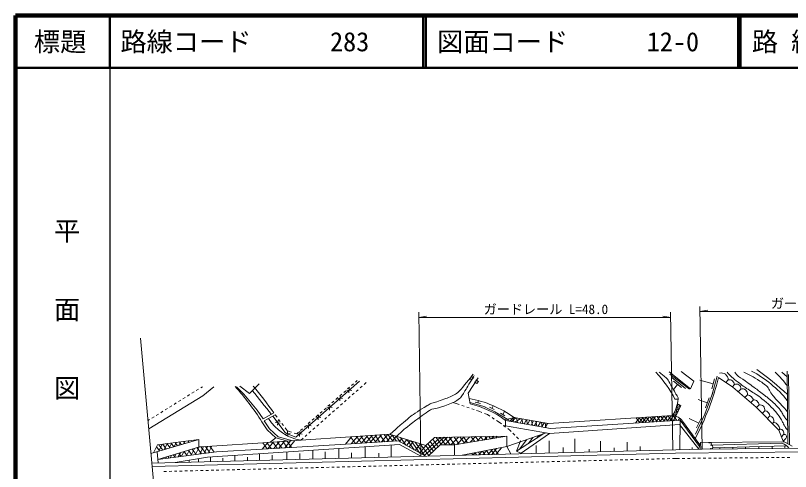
# Model space of a CAD drawing. Units: millimetres, scale not verified. Extents: x 40000 to 680000, y 20000 to 380000.
# Drawn here: x 40000 to 187751, y 293018 to 380000 of the extents above; entities that cross this region are included whole.
import ezdxf
from ezdxf.enums import TextEntityAlignment as Align

# ---------------------------------------------------------------- set-up
doc = ezdxf.new("R2010")
doc.units = ezdxf.units.MM
doc.header["$LTSCALE"] = 1000
for name, color, linetype, lineweight in [('M-STR-HTXT', 7, 'Continuous', 13), ('M-TTL', 2, 'Continuous', 140), ('M-TTL-BAND', 7, 'Continuous', 25), ('M-TTL-LINE', 7, 'Continuous', 50), ('M-TTL-TXT', 7, 'Continuous', 13), ('M-WORK', 1, 'Continuous', 13)]:
    doc.layers.add(name, color=color, linetype=linetype, lineweight=lineweight)
doc.styles.add('@ＭＳ ゴシック', font='')
doc.styles.add('ＭＳ ゴシック', font='')
doc.styles.get('@ＭＳ ゴシック').set_extended_font_data('@MS Gothic')
doc.styles.get('ＭＳ ゴシック').set_extended_font_data('MS Gothic')

msp = doc.modelspace()

# ---------------------------------------------------------------- linework, layer by layer
at = {"layer": 'M-STR-HTXT'}
for p, q in [((170476, 324479), (170890, 297290)), ((171991, 323764), (170491, 323514)), ((116866, 323420), (117275, 295930)), ((118381, 322657), (116881, 322407)), ((116881, 322407), (164918, 322407)), ((163418, 322657), (164918, 322407)), ((164903, 323420), (165293, 297148)), ((170491, 323514), (222436, 323514))]:
    msp.add_line(p, q, dxfattribs=at)
at = {"layer": 'M-TTL'}
for p, q in [((40000, 380000), (40000, 20000)), ((680000, 380000), (40000, 380000))]:
    msp.add_line(p, q, dxfattribs=at)
at = {"layer": 'M-TTL-BAND'}
msp.add_line((58000, 370000), (58000, 20000), dxfattribs=at)
at = {"layer": 'M-TTL-LINE'}
for p, q in [((58000, 380000), (58000, 370000)), ((117750, 380000), (117750, 370000)), ((118250, 380000), (118250, 370000)), ((177750, 380000), (177750, 370000)), ((178250, 380000), (178250, 370000)), ((40000, 370000), (680000, 370000))]:
    msp.add_line(p, q, dxfattribs=at)
at = {"layer": 'M-WORK'}
for p, q in [((63849, 318424), (66346, 290467)), ((187137, 311093), (186113, 311978)), ((187126, 312175), (187274, 298284)), ((104827, 310078), (105169, 310379)), ((126606, 310754), (127073, 310430)), ((127368, 310808), (126903, 311130)), ((128243, 310200), (127778, 310523)), ((164773, 311608), (168473, 308718)), ((165099, 310935), (167738, 308873)), ((173030, 309732), (170486, 310423)), ((173293, 310697), (172768, 308767)), ((173772, 311205), (172772, 307523)), ((175399, 310021), (175890, 310530)), ((187385, 311537), (187529, 298138)), ((75324, 308999), (75637, 309194)), ((93440, 299576), (105559, 310252)), ((103326, 308756), (103701, 309087)), ((103638, 309031), (103575, 308033)), ((104076, 309417), (104451, 309748)), ((105698, 308947), (106074, 309278)), ((106449, 309608), (106869, 309978)), ((127484, 310145), (127950, 309822)), ((127950, 309822), (128243, 310200)), ((165426, 310260), (167002, 309029)), ((166214, 309645), (165441, 308655)), ((176664, 309190), (177034, 309573)), ((72778, 307412), (73202, 307676)), ((73627, 307941), (74051, 308205)), ((74475, 308470), (74900, 308734)), ((101881, 307483), (101817, 306485)), ((101825, 307434), (102200, 307764)), ((102575, 308095), (102951, 308425)), ((103107, 308563), (104105, 308500)), ((104198, 307625), (104573, 307956)), ((104948, 308286), (105323, 308617)), ((172939, 308058), (171419, 303929)), ((177783, 308241), (178275, 308750)), ((179049, 307143), (179541, 307652)), ((70232, 305825), (70657, 306089)), ((71081, 306354), (71505, 306618)), ((71929, 306883), (72354, 307147)), ((100324, 306112), (100699, 306442)), ((101075, 306773), (101450, 307103)), ((101350, 307015), (102348, 306952)), ((101947, 305642), (102322, 305973)), ((102697, 306303), (103072, 306634)), ((103447, 306964), (103823, 307295)), ((124171, 305944), (123355, 306156)), ((124603, 305798), (124171, 305944)), ((129552, 305384), (126641, 306164)), ((128625, 305974), (127664, 306232)), ((128145, 306103), (128263, 306542)), ((165729, 306840), (166363, 306840)), ((166360, 304602), (166229, 305928)), ((171869, 306108), (170121, 306751)), ((172215, 307046), (171524, 305169)), ((180185, 306159), (180676, 306668)), ((67686, 304238), (68111, 304502)), ((68535, 304767), (68959, 305031)), ((69384, 305296), (69808, 305560)), ((98073, 304129), (98448, 304459)), ((98823, 304790), (99199, 305120)), ((99380, 305280), (100378, 305217)), ((99574, 305451), (99949, 305781)), ((99911, 305748), (99848, 304750)), ((100446, 304320), (100821, 304651)), ((101196, 304981), (101571, 305312)), ((125550, 305477), (125077, 305637)), ((126497, 305156), (126024, 305316)), ((127444, 304835), (126971, 304995)), ((128350, 304528), (127918, 304674)), ((128921, 304292), (128350, 304528)), ((132046, 304091), (129269, 305445)), ((131249, 304846), (130355, 305283)), ((130802, 305064), (131050, 305572)), ((134060, 302837), (131384, 304382)), ((132887, 303895), (133233, 304495)), ((165502, 304195), (166340, 304557)), ((165766, 303610), (165675, 304533)), ((165740, 304672), (166551, 305022)), ((165931, 305129), (166762, 305488)), ((166076, 303974), (165956, 305195)), ((166083, 305570), (166547, 305770)), ((166645, 305230), (166593, 305747)), ((181261, 305217), (181753, 305726)), ((182353, 304104), (182845, 304614)), ((65252, 302720), (65565, 302915)), ((65989, 303180), (66413, 303444)), ((66838, 303709), (67262, 303973)), ((87190, 303071), (89281, 304184)), ((89862, 303357), (89517, 303806)), ((90470, 302563), (90166, 302960)), ((96572, 302807), (96948, 303137)), ((97235, 303391), (98233, 303328)), ((97323, 303468), (97698, 303798)), ((97766, 303858), (97703, 302860)), ((98945, 302998), (99320, 303329)), ((99695, 303659), (100071, 303990)), ((129955, 303867), (129384, 304102)), ((130443, 303556), (129955, 303867)), ((131286, 303019), (130864, 303288)), ((133318, 303646), (132456, 304144)), ((133230, 302881), (135212, 303307)), ((135067, 303333), (134171, 302609)), ((135418, 303271), (134578, 302537)), ((134803, 303517), (135003, 302462)), ((141629, 302173), (135067, 303333)), ((136321, 303111), (135179, 302431)), ((135504, 303256), (135677, 302343)), ((136645, 303054), (136193, 302252)), ((136521, 303076), (136695, 302163)), ((137421, 302917), (136969, 302114)), ((137421, 302917), (137594, 302004)), ((165196, 303681), (141629, 302173)), ((158210, 302257), (158931, 303280)), ((158330, 303241), (159010, 302308)), ((158876, 302299), (159598, 303323)), ((158931, 303280), (159610, 302346)), ((159522, 302341), (160243, 303364)), ((159539, 303319), (160219, 302385)), ((160066, 302375), (160787, 303399)), ((160246, 303364), (160925, 302430)), ((160821, 302424), (161542, 303447)), ((160979, 303411), (161658, 302477)), ((161321, 302456), (162042, 303479)), ((161642, 303453), (162321, 302520)), ((162128, 302507), (162849, 303531)), ((162312, 303496), (162992, 302562)), ((162877, 302555), (163598, 303578)), ((163002, 303540), (163681, 302607)), ((163576, 302600), (164298, 303623)), ((163697, 303585), (164376, 302651)), ((164248, 302643), (164969, 303666)), ((164411, 303630), (165090, 302697)), ((164753, 302675), (165451, 303666)), ((165203, 303691), (166129, 304091)), ((165355, 302714), (165949, 303556)), ((165414, 303670), (165383, 303984)), ((165402, 303671), (166066, 302759)), ((166341, 302777), (166631, 303188)), ((170273, 302244), (168452, 303101)), ((171508, 304094), (169635, 300113)), ((170699, 303149), (169847, 301339)), ((183338, 303102), (183829, 303611)), ((89492, 302400), (90483, 302270)), ((89922, 301839), (90053, 302831)), ((91078, 301769), (90774, 302166)), ((95072, 301485), (95447, 301815)), ((95391, 301766), (96389, 301703)), ((95822, 302146), (96197, 302476)), ((95922, 302234), (95858, 301236)), ((97444, 301676), (97819, 302007)), ((98195, 302337), (98570, 302668)), ((132195, 302440), (131708, 302750)), ((132643, 302100), (132195, 302440)), ((133440, 301496), (133041, 301798)), ((141831, 300269), (133045, 301822)), ((133414, 302743), (133414, 301757)), ((142023, 301221), (133414, 302743)), ((138035, 302808), (137583, 302006)), ((138756, 302681), (138304, 301878)), ((138361, 302751), (138535, 301838)), ((139374, 302572), (138921, 301769)), ((139207, 302601), (139380, 301688)), ((140072, 302448), (139620, 301646)), ((140257, 302416), (140431, 301503)), ((140793, 302321), (140340, 301518)), ((140954, 302292), (141127, 301379)), ((141440, 302206), (140988, 301404)), ((166713, 302801), (166656, 297183)), ((170493, 298104), (167148, 302631)), ((184282, 302139), (184580, 302448)), ((91726, 300922), (91382, 301372)), ((91397, 300143), (92392, 300239)), ((92165, 300653), (91726, 300922)), ((91942, 299694), (91846, 300689)), ((92646, 300498), (92165, 300653)), ((93604, 300192), (93122, 300346)), ((93604, 300192), (93946, 300493)), ((93646, 300229), (94644, 300166)), ((94177, 300697), (94113, 299699)), ((94321, 300824), (94696, 301154)), ((95193, 299693), (95568, 300024)), ((95944, 300354), (96319, 300685)), ((96694, 301015), (97069, 301346)), ((108824, 299950), (107634, 298530)), ((109753, 300012), (108559, 298587)), ((109442, 299991), (110384, 298697)), ((110962, 300092), (109762, 298660)), ((110299, 300048), (111244, 298750)), ((111807, 299967), (110763, 298720)), ((110962, 300092), (111910, 298790)), ((111807, 299967), (112632, 298834)), ((134286, 300855), (133838, 301194)), ((134466, 300674), (134286, 300855)), ((135170, 299963), (134818, 300318)), ((135496, 296927), (140754, 300239)), ((185520, 300878), (185736, 301102)), ((186016, 299644), (186405, 300048)), ((69816, 298461), (69322, 297473)), ((70639, 298572), (70224, 297743)), ((70457, 298548), (70896, 297944)), ((71462, 298683), (71126, 298012)), ((71253, 298655), (71615, 298158)), ((72285, 298795), (72028, 298282)), ((72050, 298763), (72333, 298373)), ((72846, 298871), (73052, 298588)), ((73107, 298906), (72930, 298552)), ((74948, 299155), (74948, 297665)), ((87128, 298510), (77423, 297866)), ((88084, 298574), (86998, 297278)), ((94398, 298993), (87128, 298510)), ((87128, 298510), (87982, 297338)), ((87897, 298561), (88754, 297385)), ((89205, 298648), (88114, 297346)), ((89618, 299421), (88546, 298605)), ((89046, 298638), (89908, 297453)), ((90331, 298723), (89235, 297414)), ((89881, 298693), (90746, 297504)), ((91313, 298788), (90211, 297473)), ((90937, 298763), (91805, 297570)), ((92429, 298862), (91321, 297540)), ((91771, 298819), (92643, 297621)), ((93282, 298919), (92170, 297592)), ((103875, 299622), (94398, 298993)), ((94398, 298993), (94818, 299363)), ((104061, 299634), (102896, 298243)), ((103875, 299622), (104795, 298358)), ((105183, 299709), (104012, 298311)), ((106134, 299772), (104958, 298368)), ((105024, 299698), (105942, 298437)), ((105858, 299754), (106786, 298479)), ((107115, 299837), (105934, 298427)), ((107970, 299894), (106785, 298479)), ((106914, 299824), (107846, 298543)), ((107749, 299879), (108684, 298594)), ((108546, 299932), (109484, 298643)), ((112593, 299725), (111804, 298783)), ((112593, 299725), (113385, 298637)), ((113740, 299373), (113208, 298737)), ((113386, 299482), (114430, 298048)), ((114602, 299108), (113944, 298322)), ((115286, 298898), (114527, 297993)), ((114602, 299108), (116032, 297144)), ((115887, 298714), (115040, 297703)), ((115410, 298860), (117097, 296543)), ((116197, 298619), (118133, 295958)), ((120933, 299527), (117489, 296321)), ((121712, 299543), (118023, 296109)), ((119084, 298746), (120130, 297309)), ((119543, 299169), (120588, 297733)), ((120197, 299512), (121231, 298091)), ((120933, 299527), (121978, 298091)), ((122363, 299557), (120974, 298091)), ((121801, 299545), (122859, 298091)), ((123266, 299575), (121859, 298091)), ((122679, 299563), (123747, 298096)), ((124446, 299600), (123016, 298091)), ((123631, 299583), (124606, 298243)), ((125543, 299622), (124165, 298167)), ((124702, 299605), (125574, 298408)), ((125389, 299619), (126194, 298513)), ((126615, 299644), (125418, 298381)), ((127690, 299667), (126675, 298595)), ((126896, 299650), (127555, 298745)), ((127690, 299667), (128272, 298867)), ((128843, 299690), (128023, 298825)), ((128666, 299687), (129153, 299018)), ((129964, 299713), (129334, 299048)), ((129508, 299704), (129913, 299147)), ((130208, 299719), (130545, 299255)), ((131129, 299738), (130695, 299280)), ((131027, 299735), (131285, 299381)), ((131858, 299753), (131549, 299426)), ((133687, 299790), (133687, 297766)), ((135874, 299253), (135522, 299608)), ((137430, 299075), (136167, 297350)), ((136406, 298717), (136226, 298898)), ((138622, 299492), (137811, 298385)), ((139784, 299899), (139416, 299396)), ((141736, 298886), (141736, 296551)), ((146644, 299274), (146644, 296675)), ((151507, 298788), (151507, 296799)), ((156595, 298593), (156595, 296928)), ((170277, 297275), (170609, 298550)), ((186554, 298695), (170609, 298550)), ((170609, 298550), (170641, 297284)), ((186349, 298812), (186841, 299321)), ((188041, 297845), (186349, 298812)), ((65974, 294629), (170890, 297290)), ((66907, 297727), (67490, 296926)), ((67974, 298212), (67302, 296869)), ((67352, 298128), (68095, 297106)), ((68067, 298225), (68741, 297299)), ((68935, 298342), (68356, 297184)), ((68864, 298332), (69459, 297514)), ((69660, 298440), (70178, 297729)), ((73165, 297129), (72610, 296020)), ((72969, 297071), (73638, 296152)), ((74132, 297420), (73488, 296133)), ((73687, 297286), (74438, 296255)), ((75034, 297690), (74307, 296238)), ((74610, 297563), (75467, 296387)), ((75836, 297761), (75127, 296343)), ((75364, 297730), (76267, 296489)), ((76630, 297814), (75947, 296448)), ((76199, 297785), (77067, 296592)), ((77423, 297866), (76766, 296553)), ((77033, 297840), (77867, 296694)), ((86998, 297278), (78303, 296750)), ((86998, 297278), (92643, 297621)), ((102896, 298243), (92643, 297621)), ((96685, 297078), (96685, 295408)), ((101614, 297399), (101614, 295533)), ((106663, 297729), (106663, 295661)), ((111594, 298050), (111594, 295786)), ((117239, 298298), (116195, 297052)), ((118257, 297986), (117064, 296561)), ((117105, 298340), (118771, 296051)), ((118140, 298022), (119251, 296495)), ((118616, 298315), (119663, 296877)), ((123718, 298091), (123718, 296094)), ((129814, 297025), (129150, 296232)), ((129772, 297017), (130322, 296261)), ((130918, 297236), (130097, 296256)), ((130646, 297184), (131299, 296286)), ((131728, 297391), (130791, 296273)), ((131296, 297308), (132027, 296305)), ((132639, 297565), (131573, 296293)), ((133687, 297766), (134441, 296366)), ((139256, 297999), (139256, 296488)), ((144384, 297621), (144384, 296618)), ((149382, 297304), (149382, 296745)), ((154155, 297523), (154155, 296866)), ((159098, 297790), (159098, 296991)), ((165836, 296522), (218855, 297053)), ((169009, 297622), (169009, 297243)), ((204326, 297595), (170890, 297290)), ((186129, 298412), (172698, 298026)), ((187018, 297915), (172865, 297508)), ((174279, 297549), (174279, 297321)), ((176742, 297620), (176742, 297344)), ((179187, 297690), (179187, 297366)), ((181700, 297762), (181700, 297389)), ((184229, 297835), (184229, 297412)), ((186691, 297906), (186691, 297434)), ((66031, 293990), (165836, 296522)), ((66995, 296777), (67184, 294660)), ((68810, 295823), (68655, 295513)), ((69061, 295898), (69282, 295594)), ((69713, 296094), (69475, 295619)), ((70087, 296206), (70426, 295740)), ((70615, 296364), (70294, 295724)), ((71434, 296610), (71038, 295819)), ((71114, 296514), (71570, 295887)), ((72110, 296813), (71652, 295898)), ((72140, 296822), (72714, 296034)), ((77160, 295805), (77160, 294913)), ((79539, 295552), (79539, 294973)), ((81805, 296108), (81805, 295031)), ((84227, 295737), (84227, 295092)), ((86522, 296415), (86522, 295150)), ((88954, 296145), (88954, 295212)), ((91744, 296756), (91744, 295283)), ((94223, 296450), (94223, 295346)), ((99048, 296768), (99048, 295468)), ((104059, 296585), (104059, 295595)), ((109277, 296490), (109277, 295727)), ((126967, 296481), (127184, 296182)), ((127617, 296605), (127264, 296184)), ((127603, 296602), (127896, 296200)), ((128291, 296734), (128666, 296219)), ((128879, 296846), (128347, 296211)), ((129008, 296871), (129467, 296240)), ((165927, 295501), (166612, 295508)), ((167112, 295513), (167612, 295518)), ((168112, 295523), (168612, 295528)), ((169112, 295533), (169612, 295538)), ((170112, 295543), (170612, 295548)), ((171112, 295553), (171612, 295558)), ((172112, 295563), (172612, 295568)), ((173112, 295573), (173612, 295578)), ((174112, 295583), (174612, 295588)), ((175112, 295593), (175612, 295598)), ((176112, 295603), (176612, 295608)), ((177112, 295613), (177612, 295618)), ((178112, 295623), (178612, 295628)), ((179112, 295633), (179612, 295638)), ((180112, 295643), (180612, 295648)), ((181112, 295653), (181612, 295658)), ((182112, 295663), (182612, 295668)), ((183112, 295673), (183612, 295678)), ((184112, 295683), (184612, 295688)), ((185112, 295693), (185612, 295698)), ((186111, 295703), (186611, 295708)), ((187111, 295713), (187611, 295718)), ((73101, 295187), (73101, 294810)), ((74909, 295488), (74909, 294856)), ((107277, 294013), (107777, 294026)), ((108277, 294039), (108777, 294051)), ((109277, 294064), (109777, 294077)), ((110277, 294089), (110776, 294102)), ((111276, 294115), (111776, 294127)), ((112276, 294140), (112776, 294153)), ((113276, 294165), (113775, 294178)), ((114275, 294191), (114775, 294203)), ((115275, 294216), (115775, 294229)), ((116275, 294242), (116774, 294254)), ((117274, 294267), (117774, 294280)), ((118274, 294292), (118774, 294305)), ((119274, 294318), (119773, 294330)), ((120273, 294343), (120773, 294356)), ((121273, 294368), (121773, 294381)), ((122273, 294394), (122773, 294406)), ((123272, 294419), (123772, 294432)), ((124272, 294444), (124772, 294457)), ((125272, 294470), (125772, 294482)), ((126271, 294495), (126771, 294508)), ((127271, 294520), (127771, 294533)), ((128271, 294546), (128771, 294558)), ((129270, 294571), (129770, 294584)), ((130270, 294597), (130770, 294609)), ((131270, 294622), (131770, 294635)), ((132269, 294647), (132769, 294660)), ((133269, 294673), (133769, 294685)), ((134269, 294698), (134769, 294711)), ((135268, 294723), (135768, 294736)), ((136268, 294749), (136768, 294761)), ((137268, 294774), (137768, 294787)), ((138268, 294799), (138767, 294812)), ((139267, 294825), (139767, 294837)), ((140267, 294850), (140767, 294863)), ((141267, 294875), (141766, 294888)), ((142266, 294901), (142766, 294913)), ((143266, 294926), (143766, 294939)), ((144266, 294952), (144765, 294964)), ((145265, 294977), (145765, 294990)), ((146265, 295002), (146765, 295015)), ((147265, 295028), (147764, 295040)), ((148264, 295053), (148764, 295066)), ((149264, 295078), (149764, 295091)), ((150264, 295104), (150764, 295116)), ((151263, 295129), (151763, 295142)), ((152263, 295154), (152763, 295167)), ((153263, 295180), (153763, 295192)), ((154262, 295205), (154762, 295218)), ((155262, 295230), (155762, 295243)), ((156262, 295256), (156762, 295268)), ((157261, 295281), (157761, 295294)), ((158261, 295307), (158761, 295319)), ((159261, 295332), (159761, 295345)), ((160260, 295357), (160760, 295370)), ((161260, 295383), (161760, 295395)), ((162260, 295408), (162760, 295421)), ((163259, 295433), (163759, 295446)), ((164259, 295459), (164759, 295471)), ((165259, 295484), (165927, 295501)), ((68290, 293024), (68790, 293037)), ((69290, 293050), (69790, 293062)), ((70289, 293075), (70789, 293088)), ((71289, 293100), (71789, 293113)), ((72289, 293126), (72789, 293138)), ((73288, 293151), (73788, 293164)), ((74288, 293177), (74788, 293189)), ((75288, 293202), (75788, 293215)), ((76287, 293227), (76787, 293240)), ((77287, 293253), (77787, 293265)), ((78287, 293278), (78787, 293291)), ((79286, 293303), (79786, 293316)), ((80286, 293329), (80786, 293341)), ((81286, 293354), (81786, 293367)), ((82286, 293379), (82785, 293392)), ((83285, 293405), (83785, 293417)), ((84285, 293430), (84785, 293443)), ((85285, 293455), (85784, 293468)), ((86284, 293481), (86784, 293493)), ((87284, 293506), (87784, 293519)), ((88284, 293532), (88783, 293544)), ((89283, 293557), (89783, 293570)), ((90283, 293582), (90783, 293595)), ((91283, 293608), (91782, 293620)), ((92282, 293633), (92782, 293646)), ((93282, 293658), (93782, 293671)), ((94282, 293684), (94782, 293696)), ((95281, 293709), (95781, 293722)), ((96281, 293734), (96781, 293747)), ((97281, 293760), (97781, 293772)), ((98280, 293785), (98780, 293798)), ((99280, 293810), (99780, 293823)), ((100280, 293836), (100780, 293848)), ((101279, 293861), (101779, 293874)), ((102279, 293887), (102779, 293899)), ((103279, 293912), (103779, 293925)), ((104278, 293937), (104778, 293950)), ((105278, 293963), (105778, 293975)), ((106278, 293988), (106778, 294001))]:
    msp.add_line(p, q, dxfattribs=at)
for points in [[(166925, 312110), (169320, 310221), (168662, 308804), (164598, 312009)], [(128220, 310865), (126331, 307984), (126685, 305907)], [(188041, 297845), (186349, 298812), (185520, 300878), (181207, 305273), (176768, 309121), (174029, 310921)], [(65392, 301147), (75716, 307424), (77817, 309148)], [(82749, 309309), (84591, 307916), (86456, 309734)], [(166190, 305948), (166826, 305631), (165895, 303573)], [(92866, 298891), (90057, 299624), (88421, 301175), (87426, 302693), (89517, 303806)], [(89049, 303557), (91433, 300452), (91973, 300147), (93440, 299576)], [(91898, 298827), (89618, 299421), (87983, 300973), (86988, 302491)], [(136195, 296410), (141831, 300269), (166565, 301986), (170277, 297275)], [(170412, 297794), (166713, 302801), (142023, 301221)], [(118680, 295966), (120974, 298091), (123718, 298091), (133687, 299790), (119910, 299506), (118257, 297986), (111321, 300116), (103875, 299622)], [(125132, 296130), (133687, 297766), (141173, 300385)], [(65814, 296424), (74948, 299155), (67090, 298093), (66333, 296580)], [(102896, 298243), (112998, 298856), (118143, 295952)], [(136371, 296531), (135496, 296927), (136219, 298651)], [(77423, 297866), (75108, 297713), (67125, 295317), (78303, 296750)], [(117275, 295930), (113189, 298154), (76592, 295768), (70430, 294742)]]:
    msp.add_lwpolyline(points, dxfattribs=at)
for centre, radius, start, end in [((145416, 296203), 22929, 27.63776, 43.33716), ((174550, 310485), 1341, 1.93503, 104.47242), ((169514, 292084), 22821, 39.2488, 61.6981), ((147449, 265212), 58151, 46.91125, 54.34129), ((172141, 298129), 18748, 36.78658, 47.44971), ((122841, 323867), 52800, 332.30168, 345.82871), ((176018, 309521), 1017, 2.94368, 97.23338), ((42943, 274398), 52240, 32.5308, 41.83406), ((52849, 279912), 41420, 33.99486, 44.97124), ((19504, 254334), 85755, 35.54235, 39.88187), ((177465, 308876), 820, 351.1693, 121.67261), ((-306187, -9469), 504205, 38.42988, 39.09106), ((178577, 307820), 978, 350.14073, 108.0073), ((179382, 306323), 1339, 14.93254, 83.21549), ((122517, 285543), 21771, 54.7985, 79.43638), ((122743, 288785), 17570, 52.60202, 77.03447), ((158784, 307843), 7645, 327.01246, 352.46044), ((180750, 305666), 1004, 3.41826, 94.22699), ((181903, 304781), 956, 349.88519, 99.04969), ((182744, 303530), 1088, 4.24107, 84.69381), ((95947, 307981), 9121, 212.20211, 260.22181), ((165193, 301335), 2345, 33.5476, 89.9181), ((183563, 302615), 1031, 350.701, 75.06781), ((184167, 300924), 1579, 6.46508, 74.82861), ((185722, 300354), 748, 335.89231, 88.92013), ((186578, 299658), 427, 307.9988, 113.83596), ((172413, 298279), 257, 285.97604, 142.84591), ((172004, 298590), 257, 322.84595, 354.54991), ((172580, 297702), 344, 249.41096, 106.28089), ((172370, 297139), 257, 40.54697, 69.71584), ((185322, 295924), 2615, 35.45709, 72.04455)]:
    msp.add_arc(centre, radius, start, end, dxfattribs=at)
for points, knots in [([(162734, 311990), (162872, 311861), (163297, 311486), (163442, 311366), (163577, 311253), (164005, 310945), (164133, 310826), (164205, 310759), (164387, 310523), (164437, 310438), (164745, 309915), (165625, 308321), (165921, 307790), (166003, 307643), (166274, 307209), (166326, 307048), (166340, 307004), (166353, 306927), (166363, 306840)], [0, 0, 0, 0, 1, 1, 1, 2, 2, 2, 3, 3, 3, 4, 4, 4, 5, 5, 5, 6, 6, 6, 6]), ([(175666, 311947), (175876, 311703), (176555, 311014), (176796, 310800), (177025, 310598), (177767, 310057), (178011, 309873), (178199, 309730), (178759, 309297), (178955, 309165), (179363, 308888), (180619, 308105), (181029, 307832), (181218, 307707), (181772, 307311), (181950, 307171), (182263, 306926), (183191, 306175), (183485, 305906), (183738, 305675), (184455, 304933), (184682, 304675), (184921, 304404), (185601, 303558), (185810, 303264), (185916, 303113), (186170, 302620), (186255, 302456), (186334, 302307), (186546, 301845), (186629, 301698), (186695, 301579), (186917, 301237), (187002, 301131), (187045, 301079), (187150, 300973), (187246, 300881)], [0, 0, 0, 0, 1, 1, 1, 2, 2, 2, 3, 3, 3, 4, 4, 4, 5, 5, 5, 6, 6, 6, 7, 7, 7, 8, 8, 8, 9, 9, 9, 10, 10, 10, 11, 11, 11, 12, 12, 12, 12]), ([(177127, 311956), (177247, 311770), (177696, 311270), (177869, 311130), (178162, 310893), (179133, 310306), (179441, 310088), (179859, 309791), (181086, 308863), (181495, 308553), (181842, 308291), (182880, 307503), (183219, 307231), (183480, 307021), (184248, 306373), (184494, 306145), (184731, 305924), (185415, 305233), (185627, 304988), (185733, 304865), (185993, 304451), (186079, 304314), (186161, 304181), (186385, 303771), (186467, 303639), (186516, 303559), (186678, 303325), (186737, 303251), (186829, 303134), (187044, 302873), (187228, 302653)], [0, 0, 0, 0, 1, 1, 1, 2, 2, 2, 3, 3, 3, 4, 4, 4, 5, 5, 5, 6, 6, 6, 7, 7, 7, 8, 8, 8, 9, 9, 9, 10, 10, 10, 10]), ([(178831, 311949), (179203, 311788), (180294, 311249), (180649, 311052), (180982, 310867), (181948, 310254), (182264, 310040), (182457, 309910), (183015, 309485), (183192, 309332), (183266, 309268), (183456, 309041), (183512, 308961), (183568, 308882), (183704, 308625), (183748, 308539), (183798, 308443), (183929, 308144), (183984, 308050), (184041, 307954), (184231, 307678), (184305, 307595), (184876, 306948), (186619, 305030), (187209, 304399)], [0, 0, 0, 0, 1, 1, 1, 2, 2, 2, 3, 3, 3, 4, 4, 4, 5, 5, 5, 6, 6, 6, 7, 7, 7, 8, 8, 8, 8]), ([(127250, 311581), (126767, 310932), (125238, 309049), (124703, 308444), (124565, 308288), (124071, 307896), (123894, 307786), (123637, 307628), (122824, 307226), (122544, 307112), (122064, 306915), (120592, 306400), (120099, 306235), (119920, 306174), (119364, 306051), (119188, 305982), (119045, 305925), (118645, 305692), (118514, 305611), (117926, 305243), (116155, 304150), (115596, 303739), (115076, 303355), (113623, 302070), (113134, 301648), (112790, 301350), (111827, 300500), (111378, 300099)], [0, 0, 0, 0, 1, 1, 1, 2, 2, 2, 3, 3, 3, 4, 4, 4, 5, 5, 5, 6, 6, 6, 7, 7, 7, 8, 8, 8, 9, 9, 9, 9]), ([(112593, 299725), (113037, 300128), (114400, 301303), (114864, 301683), (115223, 301977), (116333, 302818), (116707, 303092), (117188, 303444), (118620, 304525), (119143, 304812), (119366, 304935), (120135, 305049), (120381, 305115), (120640, 305184), (121418, 305396), (121670, 305488), (122131, 305657), (123504, 306196), (123942, 306418), (124142, 306520), (124692, 306924), (124837, 307095), (125091, 307396), (125702, 308410), (125909, 308745), (126223, 309255), (127143, 310799), (127442, 311319)], [0, 0, 0, 0, 1, 1, 1, 2, 2, 2, 3, 3, 3, 4, 4, 4, 5, 5, 5, 6, 6, 6, 7, 7, 7, 8, 8, 8, 9, 9, 9, 9])]:
    msp.add_open_spline(points, degree=3, knots=knots, dxfattribs=at)

# ---------------------------------------------------------------- texts
at = {"layer": 'M-STR-HTXT', "style": 'ＭＳ ゴシック'}
for s, p in [('ガードレール L=48.0', (141116, 322498)), ('ガードレール L=52.0', (195871, 323605))]:
    msp.add_text(s, height=1833, dxfattribs=at).set_placement(p, align=Align.BOTTOM_CENTER)
at = {"layer": 'M-TTL-BAND', "style": '@ＭＳ ゴシック'}
msp.add_text('平\u3000\u3000面\u3000\u3000図', height=3666, rotation=270, dxfattribs=at).set_placement((49777, 306475), align=Align.MIDDLE_RIGHT)
at = {"layer": 'M-TTL-TXT', "style": 'ＭＳ ゴシック'}
msp.add_text('標題', height=3666, dxfattribs=at).set_placement((48500, 375000), align=Align.MIDDLE_CENTER)
for s, p in [('路線コード      283', (60000, 375000)), ('図面コード      12-0', (120380, 375000)), ('路 線 名      一般県道青海島線', (180380, 375000))]:
    msp.add_text(s, height=3666, dxfattribs=at).set_placement(p, align=Align.MIDDLE_LEFT)

doc.saveas('drawing.dxf')
